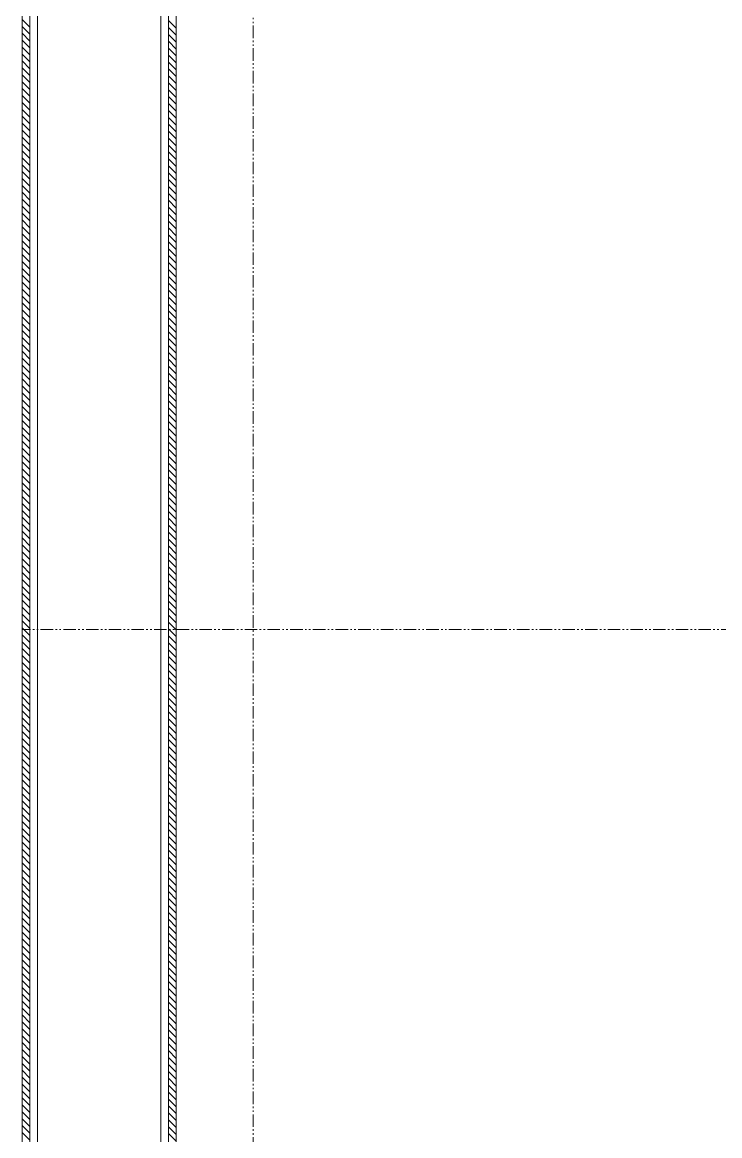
# Model space of a CAD drawing. Header units: millimetres. Extents: x 2179 to 44859, y 3478 to 159868.
# Drawn here: x 21606 to 22059, y 128228 to 128951 of the extents above; entities that cross this region are included whole.
import ezdxf

# ---------------------------------------------------------------- set-up
doc = ezdxf.new("R2010")
doc.units = ezdxf.units.MM
doc.linetypes.add('IMPORT-PHANTOM2', pattern=[14.732, 8.128, -1.524, 1.016, -1.524, 1.016, -1.524])
for name, color, linetype, lineweight in [('0-1', 7, 'IMPORT-PHANTOM2', 9), ('0-2', 7, 'Continuous', 9), ('2966-1_navrh dispozice stroju-HK_dwg-1', 7, 'Continuous', 9)]:
    doc.layers.add(name, color=color, linetype=linetype, lineweight=lineweight)

# ---------------------------------------------------------------- blocks, each defined once
blk = doc.blocks.new('2966-1_navrh dispozice stroju-HK_dwg__X1373-902948-1NP _ stroje - KOTVÍCÍ BODY')
at = {"layer": '0-2'}
for p, q in [((-5914.51, 5458.09), (-5909.51, 5463.09)), ((-5910.02, 5458.09), (-5905.02, 5463.09)), ((-5905.53, 5458.09), (-5900.53, 5463.09)), ((-5901.04, 5458.09), (-5896.04, 5463.09)), ((-5896.55, 5458.09), (-5891.55, 5463.09)), ((-5892.06, 5458.09), (-5887.06, 5463.09)), ((-5887.57, 5458.09), (-5882.57, 5463.09)), ((-5883.08, 5458.09), (-5878.08, 5463.09)), ((-5878.59, 5458.09), (-5873.59, 5463.09)), ((-5874.1, 5458.09), (-5869.1, 5463.09)), ((-5869.61, 5458.09), (-5864.61, 5463.09)), ((-5865.12, 5458.09), (-5860.12, 5463.09)), ((-5860.63, 5458.09), (-5855.63, 5463.09)), ((-5856.14, 5458.09), (-5851.14, 5463.09)), ((-5851.65, 5458.09), (-5846.65, 5463.09)), ((-5847.16, 5458.09), (-5842.16, 5463.09)), ((-5842.67, 5458.09), (-5837.67, 5463.09)), ((-5838.18, 5458.09), (-5833.18, 5463.09)), ((-5833.69, 5458.09), (-5828.69, 5463.09)), ((-5829.2, 5458.09), (-5824.2, 5463.09)), ((-5824.71, 5458.09), (-5819.71, 5463.09)), ((-5820.22, 5458.09), (-5815.22, 5463.09)), ((-5815.73, 5458.09), (-5810.73, 5463.09)), ((-5811.24, 5458.09), (-5806.24, 5463.09)), ((-5806.75, 5458.09), (-5801.75, 5463.09)), ((-5802.26, 5458.09), (-5797.26, 5463.09)), ((-5797.77, 5458.09), (-5792.77, 5463.09)), ((-5793.28, 5458.09), (-5788.28, 5463.09)), ((-5788.79, 5458.09), (-5783.79, 5463.09)), ((-5784.3, 5458.09), (-5779.3, 5463.09)), ((-5779.81, 5458.09), (-5774.81, 5463.09)), ((-5775.32, 5458.09), (-5770.32, 5463.09)), ((-5770.83, 5458.09), (-5765.83, 5463.09)), ((-5766.34, 5458.09), (-5761.34, 5463.09)), ((-5761.85, 5458.09), (-5756.85, 5463.09)), ((-5757.36, 5458.09), (-5752.36, 5463.09)), ((-5752.87, 5458.09), (-5747.87, 5463.09)), ((-5748.38, 5458.09), (-5743.38, 5463.09)), ((-5743.89, 5458.09), (-5738.89, 5463.09)), ((-5739.4, 5458.09), (-5734.4, 5463.09)), ((-5734.91, 5458.09), (-5729.91, 5463.09)), ((-5730.42, 5458.09), (-5725.42, 5463.09)), ((-5725.93, 5458.09), (-5720.93, 5463.09)), ((-5721.44, 5458.09), (-5716.44, 5463.09)), ((-5716.95, 5458.09), (-5711.95, 5463.09)), ((-5712.46, 5458.09), (-5707.46, 5463.09)), ((-5707.97, 5458.09), (-5702.97, 5463.09)), ((-5703.48, 5458.09), (-5698.48, 5463.09)), ((-5698.99, 5458.09), (-5693.99, 5463.09)), ((-5694.5, 5458.09), (-5689.5, 5463.09)), ((-5690.01, 5458.09), (-5685.01, 5463.09)), ((-5685.52, 5458.09), (-5680.52, 5463.09)), ((-5681.03, 5458.09), (-5676.03, 5463.09)), ((-5676.54, 5458.09), (-5671.54, 5463.09)), ((-5672.05, 5458.09), (-5667.05, 5463.09)), ((-5667.56, 5458.09), (-5662.56, 5463.09)), ((-5663.07, 5458.09), (-5658.07, 5463.09)), ((-5658.58, 5458.09), (-5653.58, 5463.09)), ((-5654.09, 5458.09), (-5649.09, 5463.09)), ((-5649.6, 5458.09), (-5644.6, 5463.09)), ((-5645.11, 5458.09), (-5640.11, 5463.09)), ((-5640.62, 5458.09), (-5635.62, 5463.09)), ((-5636.13, 5458.09), (-5631.13, 5463.09)), ((-5631.64, 5458.09), (-5626.64, 5463.09)), ((-5627.15, 5458.09), (-5622.15, 5463.09)), ((-5622.66, 5458.09), (-5617.66, 5463.09)), ((-5618.17, 5458.09), (-5613.17, 5463.09)), ((-5613.68, 5458.09), (-5608.68, 5463.09)), ((-5609.19, 5458.09), (-5604.19, 5463.09)), ((-5604.7, 5458.09), (-5599.7, 5463.09)), ((-5600.21, 5458.09), (-5595.21, 5463.09)), ((-5595.71, 5458.09), (-5590.71, 5463.09)), ((-5591.22, 5458.09), (-5586.22, 5463.09)), ((-5586.73, 5458.09), (-5581.73, 5463.09)), ((-5582.24, 5458.09), (-5577.24, 5463.09)), ((-5577.75, 5458.09), (-5572.75, 5463.09)), ((-5573.26, 5458.09), (-5568.26, 5463.09)), ((-5568.77, 5458.09), (-5563.77, 5463.09)), ((-5564.28, 5458.09), (-5559.28, 5463.09)), ((-5559.79, 5458.09), (-5554.79, 5463.09)), ((-5555.3, 5458.09), (-5550.3, 5463.09)), ((-5550.81, 5458.09), (-5545.81, 5463.09)), ((-5546.32, 5458.09), (-5541.32, 5463.09)), ((-5541.83, 5458.09), (-5536.83, 5463.09)), ((-5537.34, 5458.09), (-5532.34, 5463.09)), ((-5532.85, 5458.09), (-5527.85, 5463.09)), ((-5528.36, 5458.09), (-5523.36, 5463.09)), ((-5523.87, 5458.09), (-5518.87, 5463.09)), ((-5519.38, 5458.09), (-5514.38, 5463.09)), ((-5514.89, 5458.09), (-5509.89, 5463.09)), ((-5510.4, 5458.09), (-5505.4, 5463.09)), ((-5505.91, 5458.09), (-5500.91, 5463.09)), ((-5501.42, 5458.09), (-5496.42, 5463.09)), ((-5496.93, 5458.09), (-5491.93, 5463.09)), ((-5492.44, 5458.09), (-5487.44, 5463.09)), ((-5487.95, 5458.09), (-5482.95, 5463.09)), ((-5483.46, 5458.09), (-5478.46, 5463.09)), ((-5478.97, 5458.09), (-5473.97, 5463.09)), ((-5474.48, 5458.09), (-5469.48, 5463.09)), ((-5469.99, 5458.09), (-5464.99, 5463.09)), ((-5465.5, 5458.09), (-5460.5, 5463.09)), ((-5461.01, 5458.09), (-5456.01, 5463.09)), ((-5456.52, 5458.09), (-5451.52, 5463.09)), ((-5452.03, 5458.09), (-5447.03, 5463.09)), ((-5447.54, 5458.09), (-5442.54, 5463.09)), ((-5443.05, 5458.09), (-5438.05, 5463.09)), ((-5438.56, 5458.09), (-5433.56, 5463.09)), ((-5434.07, 5458.09), (-5429.07, 5463.09)), ((-5429.58, 5458.09), (-5424.58, 5463.09)), ((-5425.09, 5458.09), (-5420.09, 5463.09)), ((-5420.6, 5458.09), (-5415.6, 5463.09)), ((-5416.11, 5458.09), (-5411.11, 5463.09)), ((-5411.62, 5458.09), (-5406.62, 5463.09)), ((-5407.13, 5458.09), (-5402.13, 5463.09)), ((-5402.64, 5458.09), (-5397.64, 5463.09)), ((-5398.15, 5458.09), (-5393.15, 5463.09)), ((-5393.66, 5458.09), (-5388.66, 5463.09)), ((-5389.17, 5458.09), (-5384.17, 5463.09)), ((-5384.68, 5458.09), (-5379.68, 5463.09)), ((-5380.19, 5458.09), (-5375.19, 5463.09)), ((-5375.7, 5458.09), (-5370.7, 5463.09)), ((-5371.21, 5458.09), (-5366.21, 5463.09)), ((-5366.72, 5458.09), (-5361.72, 5463.09)), ((-5362.23, 5458.09), (-5357.23, 5463.09)), ((-5357.74, 5458.09), (-5352.74, 5463.09)), ((-5353.25, 5458.09), (-5348.25, 5463.09)), ((-5348.76, 5458.09), (-5343.76, 5463.09)), ((-5344.27, 5458.09), (-5339.27, 5463.09)), ((-5339.78, 5458.09), (-5334.78, 5463.09)), ((-5335.29, 5458.09), (-5330.29, 5463.09)), ((-5330.8, 5458.09), (-5325.8, 5463.09)), ((-5326.31, 5458.09), (-5321.31, 5463.09)), ((-5321.82, 5458.09), (-5316.82, 5463.09)), ((-5317.33, 5458.09), (-5312.33, 5463.09)), ((-5312.84, 5458.09), (-5307.84, 5463.09)), ((-5308.35, 5458.09), (-5303.35, 5463.09)), ((-5303.86, 5458.09), (-5298.86, 5463.09)), ((-5299.37, 5458.09), (-5294.37, 5463.09)), ((-5294.88, 5458.09), (-5289.88, 5463.09)), ((-5290.39, 5458.09), (-5285.39, 5463.09)), ((-5285.9, 5458.09), (-5280.9, 5463.09)), ((-5281.41, 5458.09), (-5276.41, 5463.09)), ((-5276.92, 5458.09), (-5271.92, 5463.09)), ((-5272.43, 5458.09), (-5267.43, 5463.09)), ((-5267.94, 5458.09), (-5262.94, 5463.09)), ((-5263.45, 5458.09), (-5258.45, 5463.09)), ((-5258.96, 5458.09), (-5253.96, 5463.09)), ((-5254.47, 5458.09), (-5249.47, 5463.09)), ((-5249.98, 5458.09), (-5244.98, 5463.09)), ((-5245.48, 5458.09), (-5240.48, 5463.09)), ((-5240.99, 5458.09), (-5235.99, 5463.09)), ((-5236.5, 5458.09), (-5231.5, 5463.09)), ((-5232.01, 5458.09), (-5227.01, 5463.09)), ((-5227.52, 5458.09), (-5222.52, 5463.09)), ((-5223.03, 5458.09), (-5218.03, 5463.09)), ((-5218.54, 5458.09), (-5213.54, 5463.09)), ((-5214.05, 5458.09), (-5209.05, 5463.09)), ((-5209.56, 5458.09), (-5204.56, 5463.09)), ((-5205.07, 5458.09), (-5200.07, 5463.09)), ((-5200.58, 5458.09), (-5195.58, 5463.09)), ((-5196.09, 5458.09), (-5191.09, 5463.09)), ((-5191.6, 5458.09), (-5186.6, 5463.09))]:
    blk.add_line(p, q, dxfattribs=at)
blk = doc.blocks.new('2966-1_navrh dispozice stroju-HK_dwg__X1374-902949-1NP _ stroje - KOTVÍCÍ BODY')
at = {"layer": '0-2'}
for p, q in [((-5913.81, 5553.09), (-5908.81, 5558.09)), ((-5909.32, 5553.09), (-5904.32, 5558.09)), ((-5904.83, 5553.09), (-5899.83, 5558.09)), ((-5900.34, 5553.09), (-5895.34, 5558.09)), ((-5895.85, 5553.09), (-5890.85, 5558.09)), ((-5891.36, 5553.09), (-5886.36, 5558.09)), ((-5886.87, 5553.09), (-5881.87, 5558.09)), ((-5882.38, 5553.09), (-5877.38, 5558.09)), ((-5877.89, 5553.09), (-5872.89, 5558.09)), ((-5873.4, 5553.09), (-5868.4, 5558.09)), ((-5868.91, 5553.09), (-5863.91, 5558.09)), ((-5864.42, 5553.09), (-5859.42, 5558.09)), ((-5859.93, 5553.09), (-5854.93, 5558.09)), ((-5855.43, 5553.09), (-5850.43, 5558.09)), ((-5850.94, 5553.09), (-5845.94, 5558.09)), ((-5846.45, 5553.09), (-5841.45, 5558.09)), ((-5841.96, 5553.09), (-5836.96, 5558.09)), ((-5837.47, 5553.09), (-5832.47, 5558.09)), ((-5832.98, 5553.09), (-5827.98, 5558.09)), ((-5828.49, 5553.09), (-5823.49, 5558.09)), ((-5824, 5553.09), (-5819, 5558.09)), ((-5819.51, 5553.09), (-5814.51, 5558.09)), ((-5815.02, 5553.09), (-5810.02, 5558.09)), ((-5810.53, 5553.09), (-5805.53, 5558.09)), ((-5806.04, 5553.09), (-5801.04, 5558.09)), ((-5801.55, 5553.09), (-5796.55, 5558.09)), ((-5797.06, 5553.09), (-5792.06, 5558.09)), ((-5792.57, 5553.09), (-5787.57, 5558.09)), ((-5788.08, 5553.09), (-5783.08, 5558.09)), ((-5783.59, 5553.09), (-5778.59, 5558.09)), ((-5779.1, 5553.09), (-5774.1, 5558.09)), ((-5774.61, 5553.09), (-5769.61, 5558.09)), ((-5770.12, 5553.09), (-5765.12, 5558.09)), ((-5765.63, 5553.09), (-5760.63, 5558.09)), ((-5761.14, 5553.09), (-5756.14, 5558.09)), ((-5756.65, 5553.09), (-5751.65, 5558.09)), ((-5752.16, 5553.09), (-5747.16, 5558.09)), ((-5747.67, 5553.09), (-5742.67, 5558.09)), ((-5743.18, 5553.09), (-5738.18, 5558.09)), ((-5738.69, 5553.09), (-5733.69, 5558.09)), ((-5734.2, 5553.09), (-5729.2, 5558.09)), ((-5729.71, 5553.09), (-5724.71, 5558.09)), ((-5725.22, 5553.09), (-5720.22, 5558.09)), ((-5720.73, 5553.09), (-5715.73, 5558.09)), ((-5716.24, 5553.09), (-5711.24, 5558.09)), ((-5711.75, 5553.09), (-5706.75, 5558.09)), ((-5707.26, 5553.09), (-5702.26, 5558.09)), ((-5702.77, 5553.09), (-5697.77, 5558.09)), ((-5698.28, 5553.09), (-5693.28, 5558.09)), ((-5693.79, 5553.09), (-5688.79, 5558.09)), ((-5689.3, 5553.09), (-5684.3, 5558.09)), ((-5684.81, 5553.09), (-5679.81, 5558.09)), ((-5680.32, 5553.09), (-5675.32, 5558.09)), ((-5675.83, 5553.09), (-5670.83, 5558.09)), ((-5671.34, 5553.09), (-5666.34, 5558.09)), ((-5666.85, 5553.09), (-5661.85, 5558.09)), ((-5662.36, 5553.09), (-5657.36, 5558.09)), ((-5657.87, 5553.09), (-5652.87, 5558.09)), ((-5653.38, 5553.09), (-5648.38, 5558.09)), ((-5648.89, 5553.09), (-5643.89, 5558.09)), ((-5644.4, 5553.09), (-5639.4, 5558.09)), ((-5639.91, 5553.09), (-5634.91, 5558.09)), ((-5635.42, 5553.09), (-5630.42, 5558.09)), ((-5630.93, 5553.09), (-5625.93, 5558.09)), ((-5626.44, 5553.09), (-5621.44, 5558.09)), ((-5621.95, 5553.09), (-5616.95, 5558.09)), ((-5617.46, 5553.09), (-5612.46, 5558.09)), ((-5612.97, 5553.09), (-5607.97, 5558.09)), ((-5608.48, 5553.09), (-5603.48, 5558.09)), ((-5603.99, 5553.09), (-5598.99, 5558.09)), ((-5599.5, 5553.09), (-5594.5, 5558.09)), ((-5595.01, 5553.09), (-5590.01, 5558.09)), ((-5590.52, 5553.09), (-5585.52, 5558.09)), ((-5586.03, 5553.09), (-5581.03, 5558.09)), ((-5581.54, 5553.09), (-5576.54, 5558.09)), ((-5577.05, 5553.09), (-5572.05, 5558.09)), ((-5572.56, 5553.09), (-5567.56, 5558.09)), ((-5568.07, 5553.09), (-5563.07, 5558.09)), ((-5563.58, 5553.09), (-5558.58, 5558.09)), ((-5559.09, 5553.09), (-5554.09, 5558.09)), ((-5554.6, 5553.09), (-5549.6, 5558.09)), ((-5550.11, 5553.09), (-5545.11, 5558.09)), ((-5545.62, 5553.09), (-5540.62, 5558.09)), ((-5541.13, 5553.09), (-5536.13, 5558.09)), ((-5536.64, 5553.09), (-5531.64, 5558.09)), ((-5532.15, 5553.09), (-5527.15, 5558.09)), ((-5527.66, 5553.09), (-5522.66, 5558.09)), ((-5523.17, 5553.09), (-5518.17, 5558.09)), ((-5518.68, 5553.09), (-5513.68, 5558.09)), ((-5514.19, 5553.09), (-5509.19, 5558.09)), ((-5509.7, 5553.09), (-5504.7, 5558.09)), ((-5505.21, 5553.09), (-5500.21, 5558.09)), ((-5500.71, 5553.09), (-5495.71, 5558.09)), ((-5496.22, 5553.09), (-5491.22, 5558.09)), ((-5491.73, 5553.09), (-5486.73, 5558.09)), ((-5487.24, 5553.09), (-5482.24, 5558.09)), ((-5482.75, 5553.09), (-5477.75, 5558.09)), ((-5478.26, 5553.09), (-5473.26, 5558.09)), ((-5473.77, 5553.09), (-5468.77, 5558.09)), ((-5469.28, 5553.09), (-5464.28, 5558.09)), ((-5464.79, 5553.09), (-5459.79, 5558.09)), ((-5460.3, 5553.09), (-5455.3, 5558.09)), ((-5455.81, 5553.09), (-5450.81, 5558.09)), ((-5451.32, 5553.09), (-5446.32, 5558.09)), ((-5446.83, 5553.09), (-5441.83, 5558.09)), ((-5442.34, 5553.09), (-5437.34, 5558.09)), ((-5437.85, 5553.09), (-5432.85, 5558.09)), ((-5433.36, 5553.09), (-5428.36, 5558.09)), ((-5428.87, 5553.09), (-5423.87, 5558.09)), ((-5424.38, 5553.09), (-5419.38, 5558.09)), ((-5419.89, 5553.09), (-5414.89, 5558.09)), ((-5415.4, 5553.09), (-5410.4, 5558.09)), ((-5410.91, 5553.09), (-5405.91, 5558.09)), ((-5406.42, 5553.09), (-5401.42, 5558.09)), ((-5401.93, 5553.09), (-5396.93, 5558.09)), ((-5397.44, 5553.09), (-5392.44, 5558.09)), ((-5392.95, 5553.09), (-5387.95, 5558.09)), ((-5388.46, 5553.09), (-5383.46, 5558.09)), ((-5383.97, 5553.09), (-5378.97, 5558.09)), ((-5379.48, 5553.09), (-5374.48, 5558.09)), ((-5374.99, 5553.09), (-5369.99, 5558.09)), ((-5370.5, 5553.09), (-5365.5, 5558.09)), ((-5366.01, 5553.09), (-5361.01, 5558.09)), ((-5361.52, 5553.09), (-5356.52, 5558.09)), ((-5357.03, 5553.09), (-5352.03, 5558.09)), ((-5352.54, 5553.09), (-5347.54, 5558.09)), ((-5348.05, 5553.09), (-5343.05, 5558.09)), ((-5343.56, 5553.09), (-5338.56, 5558.09)), ((-5339.07, 5553.09), (-5334.07, 5558.09)), ((-5334.58, 5553.09), (-5329.58, 5558.09)), ((-5330.09, 5553.09), (-5325.09, 5558.09)), ((-5325.6, 5553.09), (-5320.6, 5558.09)), ((-5321.11, 5553.09), (-5316.11, 5558.09)), ((-5316.62, 5553.09), (-5311.62, 5558.09)), ((-5312.13, 5553.09), (-5307.13, 5558.09)), ((-5307.64, 5553.09), (-5302.64, 5558.09)), ((-5303.15, 5553.09), (-5298.15, 5558.09)), ((-5298.66, 5553.09), (-5293.66, 5558.09)), ((-5294.17, 5553.09), (-5289.17, 5558.09)), ((-5289.68, 5553.09), (-5284.68, 5558.09)), ((-5285.19, 5553.09), (-5280.19, 5558.09)), ((-5280.7, 5553.09), (-5275.7, 5558.09)), ((-5276.21, 5553.09), (-5271.21, 5558.09)), ((-5271.72, 5553.09), (-5266.72, 5558.09)), ((-5267.23, 5553.09), (-5262.23, 5558.09)), ((-5262.74, 5553.09), (-5257.74, 5558.09)), ((-5258.25, 5553.09), (-5253.25, 5558.09)), ((-5253.76, 5553.09), (-5248.76, 5558.09)), ((-5249.27, 5553.09), (-5244.27, 5558.09)), ((-5244.78, 5553.09), (-5239.78, 5558.09)), ((-5240.29, 5553.09), (-5235.29, 5558.09)), ((-5235.8, 5553.09), (-5230.8, 5558.09)), ((-5231.31, 5553.09), (-5226.31, 5558.09)), ((-5226.82, 5553.09), (-5221.82, 5558.09)), ((-5222.33, 5553.09), (-5217.33, 5558.09)), ((-5217.84, 5553.09), (-5212.84, 5558.09)), ((-5213.35, 5553.09), (-5208.35, 5558.09)), ((-5208.86, 5553.09), (-5203.86, 5558.09)), ((-5204.37, 5553.09), (-5199.37, 5558.09)), ((-5199.88, 5553.09), (-5194.88, 5558.09)), ((-5195.39, 5553.09), (-5190.39, 5558.09)), ((-5190.9, 5553.09), (-5185.9, 5558.09))]:
    blk.add_line(p, q, dxfattribs=at)
blk = doc.blocks.new('2966-1_navrh dispozice stroju-HK_dwg-867852-1NP _ stroje - KOTVÍCÍ BODY')
at = {"layer": '0-1'}
blk.add_line((20.53, 10745.29), (-1917.63, 7520.98), dxfattribs=at)
at = {"layer": '0-1', "flags": 128}
blk.add_lwpolyline([(-1543.87, 9501.48), (-2440.3, 8010.17), (-1240.4, 7288.9), (-343.96, 8780.21), (-1719.57, 9607.1)], dxfattribs=at)
at = {"layer": '0-2'}
for p, q in [((-2514.07, 7984.51), (-1228.46, 7211.72)), ((-1269.67, 7143.15), (-2555.28, 7915.94))]:
    blk.add_line(p, q, dxfattribs=at)
at = {"layer": '0-2', "flags": 128}
for points in [[(-1225.88, 7216), (-2511.49, 7988.79), (-2508.91, 7993.08), (-1223.3, 7220.29)], [(-2560.43, 7907.37), (-1274.82, 7134.58), (-1272.25, 7138.87), (-2557.86, 7911.66)]]:
    blk.add_lwpolyline(points, close=True, dxfattribs=at)
at = {"rotation": 328.989640494807}
for name in ['2966-1_navrh dispozice stroju-HK_dwg__X1374-902949-1NP _ stroje - KOTVÍCÍ BODY', '2966-1_navrh dispozice stroju-HK_dwg__X1373-902948-1NP _ stroje - KOTVÍCÍ BODY']:
    blk.add_blockref(name, (0, 0), dxfattribs=at)

msp = doc.modelspace()

# ---------------------------------------------------------------- block references
at = {"layer": '2966-1_navrh dispozice stroju-HK_dwg-1', "rotation": 301.0103595051954}
msp.add_blockref('2966-1_navrh dispozice stroju-HK_dwg-867852-1NP _ stroje - KOTVÍCÍ BODY', (16148.33, 123038.47), dxfattribs=at)

doc.saveas('drawing.dxf')
